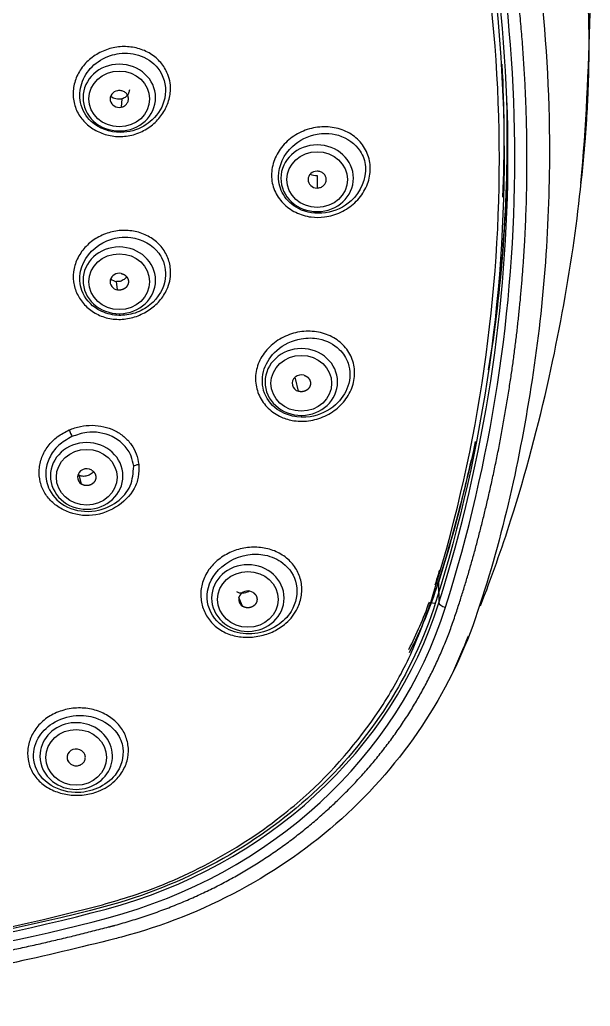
# Model space of a CAD drawing. Extents: x -3383 to -2963, y -4299 to -3705.
# Drawn here: x -3172.35 to -3167.36, y -4042.26 to -4033.62 of the extents above; entities that cross this region are included whole.
import ezdxf

# ---------------------------------------------------------------- set-up
doc = ezdxf.new("R2010")
doc.units = 0
doc.header["$LTSCALE"] = 7
doc.layers.add('6', color=7, linetype='CONTINUOUS')

msp = doc.modelspace()

# ---------------------------------------------------------------- linework, layer by layer
at = {"layer": '6', "color": 3, "linetype": 'Continuous'}
for p, q in [((-3171.454846, -4034.313855), (-3171.462523, -4034.387733)), ((-3169.746366, -4034.985553), (-3169.746366, -4035.095195)), ((-3171.493738, -4035.987379), (-3171.501415, -4035.913501)), ((-3169.909729, -4036.874575), (-3169.935883, -4036.761119)), ((-3171.807768, -4037.687884), (-3171.82963, -4037.608598)), ((-3168.685102, -4038.553432), (-3168.68141, -4038.726544)), ((-3170.399709, -4038.755227), (-3170.430437, -4038.678314)), ((-3171.933244, -4040.093751), (-3171.919696, -4040.121799))]:
    msp.add_line(p, q, dxfattribs=at)
at = {"layer": '6', "color": 7, "linetype": 'Continuous'}
msp.add_line((-3168.110019, -4034.526296), (-3168.113431, -4034.373536), dxfattribs=at)
for centre, major_axis, start_param, end_param in [((-3183.346366, -4034.810765), (15.26948, 0), 6.00085806, 6.56551255), ((-3183.346366, -4034.834004), (-15.329478, 0), 2.85926541, 3.4239199), ((-3183.346366, -4034.661878), (15.236156, 0), 6.24657099, 6.32960166), ((-3171.478131, -4034.315507), (-0.08, 0), 4.90873852, 8.05033117), ((-3171.478131, -4034.206102), (-0.119351, 0), 7.16896793, 8.05033117), ((-3171.478131, -4034.303785), (-0.317321, 0), 1.58326435, 3.14159276), ((-3183.346366, -4034.638638), (15.263838, 0), 6.13684274, 6.30470393), ((-3183.346366, -4034.638638), (-15.265635, 0), 2.99951147, 3.15602663), ((-3169.746366, -4035.021555), (-0.08, 0), 4.71238898, 7.85398163), ((-3169.746366, -4034.834004), (-0.164637, 0), 7.47055959, 7.85398163), ((-3169.746366, -4035.009833), (-0.317321, 0), 1.58326435, 3.14159276), ((-3171.478131, -4035.915153), (0.08, 0), 1.37444679, 4.51603944), ((-3171.478131, -4035.805749), (-0.119351, 0), 7.16896678, 7.65763209), ((-3171.478131, -4035.903431), (-0.317321, 0), 1.58326435, 3.14159276), ((-3169.885008, -4036.804538), (0.08, 0), 1.25663706, 4.39822972), ((-3169.885008, -4036.616988), (-0.164637, 0), 7.47055965, 7.53982237), ((-3169.885008, -4036.792817), (-0.317321, 0), 1.58326435, 3.14159276), ((-3183.346366, -4034.638638), (-15.265635, 0), 2.85926541, 2.9500248), ((-3183.346366, -4034.638638), (15.263838, 0), 6.04543048, 6.07989205), ((-3171.763322, -4037.626654), (0.08, 0), 0.9817477, 4.12334036), ((-3171.763322, -4037.51725), (-0.119351, 0), 7.16896721, 7.26493301), ((-3171.763322, -4037.614932), (-0.317321, 0), 1.58326435, 3.14159276), ((-3183.346366, -4034.661878), (15.236156, 0), 6.00085806, 6.0106954), ((-3170.352686, -4038.695651), (0.08, 0), 0.9424778, 4.08407045), ((-3172.78186, -4037.631658), (4.26948, 0), 4.99471622, 6.00085806), ((-3170.352686, -4038.683929), (-0.317321, 0), 1.58326435, 3.14159276), ((-3172.78186, -4037.482771), (4.236156, 0), 5.84569211, 5.96091107), ((-3172.78186, -4037.654897), (-4.329478, 0), 1.85312357, 2.85926541), ((-3171.854974, -4040.078514), (-0.08, 0), 3.76991118, 6.91150384), ((-3171.854974, -4040.066792), (-0.317321, 0), 0.8633488, 1.57079615), ((-3171.854974, -4040.066792), (-0.317321, 0), 1.57079615, 2.23867885), ((-3175.846366, -4027.906978), (15.26948, 0), 4.43006174, 4.99471622), ((-3175.846366, -4027.930217), (-15.329478, 0), 1.28846908, 1.85312357)]:
    msp.add_ellipse(centre, major_axis=major_axis, ratio=0.920505, start_param=start_param, end_param=end_param, dxfattribs=at)
at = {"layer": '6', "color": 3, "linetype": 'Continuous'}
for centre, major_axis, ratio, start_param, end_param in [((-3171.478131, -4034.303785), (-0.317321, 0), 0.920505, 3.14159276, 6.28318531), ((-3171.478131, -4034.303785), (-0.317321, 0), 0.920505, 0, 1.5707966), ((-3171.478131, -4034.303785), (-0.317321, 0), 0.920505, 1.57079615, 1.58326435), ((-3169.746366, -4035.009833), (-0.317321, 0), 0.920505, 3.14159276, 6.28318531), ((-3169.746366, -4035.009833), (-0.317321, 0), 0.920505, 0, 1.5707966), ((-3169.746366, -4035.009833), (-0.317321, 0), 0.920505, 1.57079615, 1.58326435), ((-3171.478131, -4035.903431), (-0.317321, 0), 0.920505, 3.14159276, 6.28318531), ((-3171.478131, -4035.903431), (-0.317321, 0), 0.920505, 0, 1.5707966), ((-3171.478131, -4035.903431), (-0.317321, 0), 0.920505, 1.57079615, 1.58326435), ((-3169.885008, -4036.792817), (-0.317321, 0), 0.920505, 3.14159276, 6.28318531), ((-3169.885008, -4036.792817), (-0.317321, 0), 0.920505, 0, 1.5707966), ((-3169.885008, -4036.792817), (-0.317321, 0), 0.920505, 1.57079615, 1.58326435), ((-3171.763322, -4037.614932), (-0.317321, 0), 0.920505, 3.14159276, 6.28318531), ((-3171.763322, -4037.614932), (-0.317321, 0), 0.920505, 0, 1.5707966), ((-3171.763322, -4037.614932), (-0.317321, 0), 0.920505, 1.57079615, 1.58326435), ((-3183.346366, -4034.638638), (15.263838, 0), 0.920505, 6.00085806, 6.04543048), ((-3170.352686, -4038.683929), (-0.317321, 0), 0.920505, 3.14159276, 6.28318531), ((-3172.78186, -4037.459532), (4.263838, 0), 0.920505, 5.83515907, 6.00085806), ((-3168.686829, -4038.513898), (0.095376, -0.030056), 0.375262, 4.62444074, 4.8300974), ((-3170.352686, -4038.683929), (-0.317321, 0), 0.920505, 0, 1.5707966), ((-3168.623788, -4038.741725), (-0.057226, 0.018033), 0.375262, 0.12643507, 1.68850475), ((-3170.352686, -4038.683929), (-0.317321, 0), 0.920505, 1.57079615, 1.58326435), ((-3171.854974, -4040.066792), (-0.317321, 0), 0.920505, 2.2386795, 6.28318531), ((-3171.854974, -4040.066792), (-0.317321, 0), 0.920505, 0, 0.86334861)]:
    msp.add_ellipse(centre, major_axis=major_axis, ratio=ratio, start_param=start_param, end_param=end_param, dxfattribs=at)
for centre in [(-3171.478131, -4034.315507), (-3169.746366, -4035.021555), (-3171.478131, -4035.915153), (-3169.885008, -4036.804538), (-3171.763322, -4037.626654), (-3170.352686, -4038.695651), (-3171.854974, -4040.078514)]:
    msp.add_ellipse(centre, major_axis=(0.265359, 0), ratio=0.920505, dxfattribs=at)
at = {"layer": '6', "color": 7, "linetype": 'Continuous'}
for points, degree, knots in [([(-3183.978728, -4034.770891), (-3183.978138, -4034.253345), (-3183.916297, -4033.218396), (-3183.71188, -4032.067788), (-3183.519398, -4031.312201), (-3183.430293, -4030.999411), (-3183.354293, -4030.750379), (-3183.269733, -4030.503658), (-3182.985861, -4029.841295), (-3182.256677, -4028.866739), (-3181.19815, -4028.196078), (-3180.478944, -4027.934516), (-3180.210952, -4027.856957), (-3179.805411, -4027.751831), (-3178.373771, -4027.424977), (-3176.408018, -4027.22904), (-3174.161422, -4027.340986), (-3172.912279, -4027.528385), (-3172.091856, -4027.705184), (-3171.752203, -4027.787067), (-3171.481771, -4027.856927), (-3171.21384, -4027.934676), (-3170.494503, -4028.195771), (-3169.435951, -4028.866835), (-3168.707205, -4029.841368), (-3168.422826, -4030.50361), (-3168.338472, -4030.750388), (-3168.224107, -4031.123837), (-3167.868348, -4032.442294), (-3167.715184, -4033.735799), (-3167.714005, -4034.770891)], 3, [0, 0, 0, 0, 0.0625, 0.125, 0.140625, 0.15625, 0.1640625, 0.171875, 0.1875, 0.25, 0.3125, 0.328125, 0.3359375, 0.34375, 0.375, 0.5, 0.5625, 0.625, 0.640625, 0.65625, 0.6640625, 0.671875, 0.6875, 0.75, 0.8125, 0.828125, 0.8359375, 0.84375, 0.875, 1, 1, 1, 1]), ([(-3168.752563, -4038.722686), (-3168.354829, -4037.462457), (-3167.949049, -4034.837866), (-3168.354829, -4032.213337), (-3168.752562, -4030.953171)], 3, [0, 0, 0, 0, 0.50000021, 1, 1, 1, 1]), ([(-3171.874081, -4034.345777), (-3171.88225, -4034.307826), (-3171.885572, -4034.229388), (-3171.853746, -4034.11402), (-3171.787484, -4034.010814), (-3171.692286, -4033.929245), (-3171.578201, -4033.874281), (-3171.453508, -4033.852193), (-3171.328896, -4033.863798), (-3171.214053, -4033.907918), (-3171.120177, -4033.982599), (-3171.047887, -4034.090649), (-3171.020381, -4034.218865), (-3171.044976, -4034.347526), (-3171.100149, -4034.454299), (-3171.183749, -4034.545124), (-3171.291478, -4034.612653), (-3171.415426, -4034.647131), (-3171.542267, -4034.644813), (-3171.659769, -4034.609126), (-3171.760267, -4034.544849), (-3171.836956, -4034.455816), (-3171.865938, -4034.383611), (-3171.874081, -4034.345777)], 3, [0, 0, 0, 0, 0.04724698, 0.09402539, 0.14099374, 0.18805903, 0.23498281, 0.28166512, 0.32854646, 0.37578173, 0.42291062, 0.46971944, 0.53204407, 0.57833518, 0.62474017, 0.67135313, 0.71831337, 0.76631094, 0.8135255, 0.86012091, 0.90651395, 0.95289887, 1, 1, 1, 1]), ([(-3171.388759, -4034.235836), (-3171.390376, -4034.24568), (-3171.396898, -4034.267498), (-3171.417009, -4034.297554), (-3171.441297, -4034.311374), (-3171.454846, -4034.313855)], 3, [0, 0, 0, 0, 0.28296172, 0.64148086, 1, 1, 1, 1]), ([(-3170.145957, -4034.984269), (-3170.146146, -4034.938325), (-3170.127991, -4034.845625), (-3170.052848, -4034.720211), (-3169.937937, -4034.623861), (-3169.798361, -4034.565948), (-3169.649559, -4034.552592), (-3169.507784, -4034.585641), (-3169.388365, -4034.66111), (-3169.307095, -4034.772537), (-3169.272953, -4034.905741), (-3169.292198, -4035.045156), (-3169.360842, -4035.173638), (-3169.469861, -4035.275676), (-3169.584104, -4035.329539), (-3169.695231, -4035.353108), (-3169.808981, -4035.354157), (-3169.937864, -4035.314298), (-3170.050276, -4035.232454), (-3170.127151, -4035.119513), (-3170.145771, -4035.029905), (-3170.145957, -4034.984269)], 3, [0, 0, 0, 0, 0.05495771, 0.10949067, 0.1642891, 0.21900389, 0.27365364, 0.32821709, 0.38321975, 0.43799962, 0.49255293, 0.54718051, 0.60179969, 0.65676367, 0.71102375, 0.73867027, 0.78256441, 0.83722023, 0.89144033, 0.9454109, 1, 1, 1, 1]), ([(-3168.316414, -4038.751708), (-3168.220112, -4038.503494), (-3167.988552, -4037.848825), (-3167.711685, -4036.8025), (-3167.50046, -4035.663138), (-3167.420467, -4034.936521), (-3167.394064, -4034.592258)], 3, [0, 0, 0, 0, 0.18796724, 0.4903804, 0.76038013, 1, 1, 1, 1]), ([(-3171.514634, -4041.547725), (-3170.978631, -4041.401916), (-3170.510495, -4041.14663), (-3170.043481, -4040.891957), (-3169.648002, -4040.530398), (-3168.858143, -4039.808283), (-3168.532113, -4038.819572), (-3168.230071, -4037.903606), (-3168.065291, -4036.847096), (-3167.909163, -4035.846058), (-3167.910285, -4034.834194)], 2, [0, 0, 0, 0.125, 0.125, 0.25, 0.25, 0.5, 0.5, 0.75, 0.75, 1, 1, 1]), ([(-3167.714017, -4034.770884), (-3167.713342, -4035.462822), (-3167.767492, -4036.154724), (-3167.984299, -4037.524077), (-3168.136277, -4038.204599), (-3168.58996, -4039.524308), (-3168.994446, -4040.131286), (-3170.068619, -4041.098853), (-3170.73713, -4041.459064), (-3171.45814, -4041.65162)], 3, [0, 0, 0, 0, 0.25, 0.25, 0.5, 0.5, 0.75, 0.75, 1, 1, 1, 1]), ([(-3171.874081, -4035.800601), (-3171.866143, -4035.762256), (-3171.837352, -4035.687776), (-3171.761783, -4035.590947), (-3171.660115, -4035.517227), (-3171.540967, -4035.473276), (-3171.415138, -4035.460557), (-3171.292758, -4035.482187), (-3171.184054, -4035.535495), (-3171.097404, -4035.616065), (-3171.042407, -4035.718386), (-3171.02052, -4035.844464), (-3171.047471, -4035.973932), (-3171.121719, -4036.085778), (-3171.214759, -4036.166866), (-3171.327167, -4036.22341), (-3171.45213, -4036.24993), (-3171.578662, -4036.239951), (-3171.69304, -4036.194208), (-3171.785476, -4036.120352), (-3171.850944, -4036.025633), (-3171.884804, -4035.916075), (-3171.881966, -4035.838688), (-3171.874081, -4035.800601)], 3, [0, 0, 0, 0, 0.04732969, 0.09409543, 0.14099317, 0.18801784, 0.23498374, 0.28178543, 0.32866668, 0.375845, 0.42299112, 0.46985546, 0.5320197, 0.57828877, 0.62474832, 0.67142663, 0.71841567, 0.76638654, 0.81358141, 0.86019473, 0.90661568, 0.95299026, 1, 1, 1, 1]), ([(-3171.413583, -4035.872642), (-3171.417847, -4035.878154), (-3171.431406, -4035.89295), (-3171.459681, -4035.91177), (-3171.487866, -4035.915982), (-3171.501415, -4035.913501)], 3, [0, 0, 0, 0, 0.21193875, 0.60596938, 1, 1, 1, 1]), ([(-3171.462523, -4035.842928), (-3171.446924, -4035.845805), (-3171.433685, -4035.853924), (-3171.427239, -4035.857877), (-3171.421566, -4035.863085), (-3171.416045, -4035.868153), (-3171.411613, -4035.874241), (-3171.407302, -4035.880163), (-3171.404225, -4035.886974), (-3171.401232, -4035.893601), (-3171.399668, -4035.900787), (-3171.398147, -4035.907777), (-3171.398136, -4035.915153), (-3171.398125, -4035.922331), (-3171.399668, -4035.92952), (-3171.401168, -4035.936514), (-3171.404225, -4035.943332), (-3171.407199, -4035.949967), (-3171.411613, -4035.956066), (-3171.415907, -4035.961999), (-3171.421566, -4035.967222), (-3171.427072, -4035.972304), (-3171.433685, -4035.976383), (-3171.440118, -4035.980352), (-3171.447518, -4035.983184), (-3171.454717, -4035.985939), (-3171.462523, -4035.987379), (-3171.470117, -4035.988779), (-3171.47813, -4035.988789), (-3171.485927, -4035.988799), (-3171.493738, -4035.987379)], 2, [0, 0, 0, 0.125, 0.125, 0.1875, 0.1875, 0.25, 0.25, 0.3125, 0.3125, 0.375, 0.375, 0.4375, 0.4375, 0.5, 0.5, 0.5625, 0.5625, 0.625, 0.625, 0.6875, 0.6875, 0.75, 0.75, 0.8125, 0.8125, 0.875, 0.875, 0.9375, 0.9375, 1, 1, 1]), ([(-3170.267612, -4036.651084), (-3170.260093, -4036.628701), (-3170.240703, -4036.585171), (-3170.186989, -4036.505192), (-3170.09426, -4036.421283), (-3169.955655, -4036.359421), (-3169.806061, -4036.341134), (-3169.662034, -4036.3685), (-3169.559816, -4036.427566), (-3169.495737, -4036.492131), (-3169.445252, -4036.566949), (-3169.412069, -4036.676115), (-3169.423643, -4036.81473), (-3169.487156, -4036.944383), (-3169.575578, -4037.032502), (-3169.660946, -4037.084527), (-3169.753001, -4037.123173), (-3169.852654, -4037.140039), (-3169.964475, -4037.132529), (-3170.071626, -4037.102504), (-3170.160743, -4037.041253), (-3170.21938, -4036.972805), (-3170.253343, -4036.915142), (-3170.276318, -4036.852619), (-3170.287379, -4036.786615), (-3170.28556, -4036.718532), (-3170.27509, -4036.673347), (-3170.267612, -4036.651084)], 3, [0, 0, 0, 0, 0.02771278, 0.05513675, 0.10959828, 0.16429528, 0.21892805, 0.27361918, 0.32812209, 0.35555649, 0.38319919, 0.43793717, 0.49243296, 0.54691711, 0.60151864, 0.62922641, 0.65670362, 0.71088728, 0.73848038, 0.78229718, 0.83685806, 0.8640592, 0.89118732, 0.91824643, 0.94528218, 0.97243682, 1, 1, 1, 1]), ([(-3169.860286, -4036.734502), (-3169.845163, -4036.739047), (-3169.833052, -4036.748542), (-3169.827156, -4036.753165), (-3169.822186, -4036.758951), (-3169.817351, -4036.764582), (-3169.813727, -4036.771106), (-3169.810202, -4036.777454), (-3169.808016, -4036.784551), (-3169.80589, -4036.791456), (-3169.805255, -4036.798761), (-3169.804636, -4036.805867), (-3169.805568, -4036.813193), (-3169.806474, -4036.820322), (-3169.808923, -4036.827295), (-3169.811306, -4036.834078), (-3169.815213, -4036.840518), (-3169.819013, -4036.846785), (-3169.824176, -4036.852364), (-3169.829197, -4036.857791), (-3169.835484, -4036.862366), (-3169.8416, -4036.866817), (-3169.848689, -4036.870153), (-3169.855584, -4036.873398), (-3169.863294, -4036.875409), (-3169.870795, -4036.877367), (-3169.878731, -4036.877952), (-3169.886451, -4036.878521), (-3169.894409, -4036.877664), (-3169.902154, -4036.87683), (-3169.909729, -4036.874575)], 2, [0, 0, 0, 0.125, 0.125, 0.1875, 0.1875, 0.25, 0.25, 0.3125, 0.3125, 0.375, 0.375, 0.4375, 0.4375, 0.5, 0.5, 0.5625, 0.5625, 0.625, 0.625, 0.6875, 0.6875, 0.75, 0.75, 0.8125, 0.8125, 0.875, 0.875, 0.9375, 0.9375, 1, 1, 1]), ([(-3171.351955, -4037.529882), (-3171.357705, -4037.499538), (-3171.370309, -4037.433021), (-3171.433615, -4037.339271), (-3171.558369, -4037.247586), (-3171.734112, -4037.215671), (-3171.849688, -4037.25601), (-3171.89212, -4037.27082)], 3, [0, 0, 0, 0, 0.14087889, 0.30882726, 0.50166396, 0.81704227, 1, 1, 1, 1]), ([(-3171.89212, -4037.27082), (-3171.933651, -4037.29451), (-3172.015825, -4037.341381), (-3172.095853, -4037.454153), (-3172.132731, -4037.59197), (-3172.098668, -4037.759748), (-3171.941028, -4037.911134), (-3171.698264, -4037.943347), (-3171.493653, -4037.855826), (-3171.363522, -4037.705241), (-3171.355825, -4037.58855), (-3171.351955, -4037.529882)], 3, [0, 0, 0, 0, 0.08528728, 0.16875026, 0.25163929, 0.35984973, 0.50135577, 0.65180624, 0.77355791, 0.8861533, 1, 1, 1, 1]), ([(-3171.703181, -4037.580113), (-3171.707251, -4037.584164), (-3171.72156, -4037.596754), (-3171.750226, -4037.61292), (-3171.790354, -4037.621699), (-3171.818144, -4037.615662), (-3171.82963, -4037.608598)], 3, [0, 0, 0, 0, 0.12644746, 0.41763164, 0.70881582, 1, 1, 1, 1]), ([(-3171.718877, -4037.565424), (-3171.705661, -4037.573577), (-3171.696805, -4037.585742), (-3171.692493, -4037.591664), (-3171.689417, -4037.598475), (-3171.686423, -4037.605102), (-3171.684859, -4037.612288), (-3171.683338, -4037.619278), (-3171.683328, -4037.626654), (-3171.683317, -4037.633831), (-3171.68486, -4037.641021), (-3171.68636, -4037.648015), (-3171.689417, -4037.654833), (-3171.692391, -4037.661468), (-3171.696805, -4037.667567), (-3171.701099, -4037.673499), (-3171.706757, -4037.678722), (-3171.712263, -4037.683804), (-3171.718877, -4037.687884), (-3171.725311, -4037.691853), (-3171.73271, -4037.694685), (-3171.739909, -4037.69744), (-3171.747715, -4037.69888), (-3171.755309, -4037.70028), (-3171.763322, -4037.70029), (-3171.771119, -4037.700299), (-3171.778929, -4037.69888), (-3171.786527, -4037.697498), (-3171.793934, -4037.694685), (-3171.801142, -4037.691947), (-3171.807768, -4037.687884)], 2, [0, 0, 0, 0.125, 0.125, 0.1875, 0.1875, 0.25, 0.25, 0.3125, 0.3125, 0.375, 0.375, 0.4375, 0.4375, 0.5, 0.5, 0.5625, 0.5625, 0.625, 0.625, 0.6875, 0.6875, 0.75, 0.75, 0.8125, 0.8125, 0.875, 0.875, 0.9375, 0.9375, 1, 1, 1]), ([(-3170.686726, -4038.425826), (-3170.661343, -4038.392363), (-3170.599424, -4038.332322), (-3170.483838, -4038.268338), (-3170.355178, -4038.236066), (-3170.22453, -4038.238245), (-3170.102243, -4038.272938), (-3169.998879, -4038.33916), (-3169.923112, -4038.43078), (-3169.880422, -4038.540071), (-3169.877585, -4038.65848), (-3169.916419, -4038.787385), (-3170.002556, -4038.900951), (-3170.124148, -4038.979315), (-3170.248462, -4039.021015), (-3170.378957, -4039.032061), (-3170.506751, -4039.010159), (-3170.619013, -4038.953466), (-3170.7032, -4038.867276), (-3170.754136, -4038.762641), (-3170.770543, -4038.648237), (-3170.750815, -4038.531516), (-3170.711896, -4038.459008), (-3170.686726, -4038.425826)], 3, [0, 0, 0, 0, 0.04722588, 0.09406354, 0.14105274, 0.1880279, 0.23499858, 0.28201772, 0.32897861, 0.3759347, 0.42288656, 0.46984463, 0.53218058, 0.5784986, 0.62498027, 0.67167038, 0.71862837, 0.76646437, 0.81363616, 0.86033679, 0.9068329, 0.95317095, 1, 1, 1, 1]), ([(-3170.636875, -4038.469236), (-3170.694082, -4038.543422), (-3170.742563, -4038.724652), (-3170.627067, -4038.903685), (-3170.466179, -4038.990232), (-3170.291123, -4039.012482), (-3170.095586, -4038.941467), (-3169.941228, -4038.78618), (-3169.89769, -4038.561158), (-3170.017746, -4038.375797), (-3170.190346, -4038.299943), (-3170.41183, -4038.293743), (-3170.571072, -4038.383902), (-3170.636875, -4038.469236)], 3, [0, 0, 0, 0, 0.11734664, 0.23095977, 0.27235078, 0.35825642, 0.44254498, 0.51629059, 0.62554321, 0.72759833, 0.80262875, 0.86502025, 1, 1, 1, 1]), ([(-3170.339517, -4038.624806), (-3170.342274, -4038.626217), (-3170.360793, -4038.635172), (-3170.397875, -4038.646603), (-3170.434958, -4038.640403), (-3170.449458, -4038.630705)], 3, [0, 0, 0, 0, 0.08156819, 0.54078409, 1, 1, 1, 1]), ([(-3170.305664, -4038.636074), (-3170.292806, -4038.644698), (-3170.284475, -4038.657174), (-3170.28042, -4038.663247), (-3170.277636, -4038.670164), (-3170.274927, -4038.676894), (-3170.273671, -4038.684131), (-3170.272449, -4038.69117), (-3170.272753, -4038.698541), (-3170.273049, -4038.705713), (-3170.274897, -4038.712842), (-3170.276695, -4038.719776), (-3170.28004, -4038.726479), (-3170.283295, -4038.733001), (-3170.287965, -4038.738935), (-3170.292509, -4038.744708), (-3170.298386, -4038.749723), (-3170.304104, -4038.754602), (-3170.310887, -4038.758439), (-3170.317485, -4038.762172), (-3170.324999, -4038.764735), (-3170.33231, -4038.767228), (-3170.340172, -4038.768384), (-3170.347819, -4038.769509), (-3170.355827, -4038.769229), (-3170.363618, -4038.768957), (-3170.371362, -4038.767256), (-3170.378895, -4038.765602), (-3170.386176, -4038.762523), (-3170.393262, -4038.759527), (-3170.399709, -4038.755227)], 2, [0, 0, 0, 0.125, 0.125, 0.1875, 0.1875, 0.25, 0.25, 0.3125, 0.3125, 0.375, 0.375, 0.4375, 0.4375, 0.5, 0.5, 0.5625, 0.5625, 0.625, 0.625, 0.6875, 0.6875, 0.75, 0.75, 0.8125, 0.8125, 0.875, 0.875, 0.9375, 0.9375, 1, 1, 1]), ([(-3171.626126, -4041.367797), (-3171.53922, -4041.342918), (-3171.201225, -4041.246157), (-3170.647115, -4041.00295), (-3170.144014, -4040.67), (-3169.627264, -4040.227247), (-3169.24173, -4039.764047), (-3168.918034, -4039.185634), (-3168.807717, -4038.877003), (-3168.752559, -4038.722687)], 3, [0, 0, 0, 0, 0.06444268, 0.25063284, 0.43160278, 0.50088338, 0.75035615, 0.87517846, 1, 1, 1, 1]), ([(-3168.710135, -4038.722874), (-3168.908196, -4039.351385), (-3169.281324, -4039.93243), (-3170.286738, -4040.857919), (-3170.917963, -4041.201385), (-3171.600751, -4041.3837)], 3, [0, 0, 0, 0, 0.5, 0.5, 1, 1, 1, 1]), ([(-3172.097406, -4039.724363), (-3172.061657, -4039.701209), (-3171.982299, -4039.664536), (-3171.851593, -4039.640822), (-3171.720306, -4039.651064), (-3171.60042, -4039.694603), (-3171.500787, -4039.765518), (-3171.43081, -4039.859514), (-3171.395601, -4039.967935), (-3171.397194, -4040.082034), (-3171.438052, -4040.192013), (-3171.521335, -4040.298907), (-3171.64287, -4040.377296), (-3171.784802, -4040.411938), (-3171.915463, -4040.411447), (-3172.040166, -4040.380567), (-3172.149816, -4040.320127), (-3172.231603, -4040.232502), (-3172.276793, -4040.127005), (-3172.283418, -4040.033301), (-3172.271001, -4039.959457), (-3172.247137, -4039.887528), (-3172.195746, -4039.802615), (-3172.13299, -4039.747412), (-3172.097406, -4039.724363)], 3, [0, 0, 0, 0, 0.04715182, 0.09400646, 0.14100352, 0.18801621, 0.23496756, 0.28183469, 0.32878918, 0.37583591, 0.42277192, 0.46963975, 0.53219871, 0.57854152, 0.62494388, 0.67152841, 0.71839829, 0.76619074, 0.81336882, 0.86007295, 0.88340256, 0.90668348, 0.95306433, 1, 1, 1, 1]), ([(-3180.121668, -4041.562687), (-3179.047119, -4041.842829), (-3178.004836, -4041.987045), (-3176.905092, -4042.139212), (-3175.846366, -4042.139222), (-3174.788054, -4042.139231), (-3173.687897, -4041.987037), (-3172.64582, -4041.842877), (-3171.571064, -4041.562681)], 2, [0, 0, 0, 0.25, 0.25, 0.5, 0.5, 0.75, 0.75, 1, 1, 1]), ([(-3171.516939, -4041.667109), (-3171.82261, -4041.74199), (-3172.466196, -4041.899651), (-3173.496517, -4042.084869), (-3174.634603, -4042.221972), (-3175.977818, -4042.280915), (-3177.426436, -4042.195751), (-3178.873611, -4041.979721), (-3179.760979, -4041.766695), (-3180.176017, -4041.667059)], 3, [0, 0, 0, 0, 0.10811775, 0.22763996, 0.35829423, 0.50004127, 0.68665551, 0.85344336, 1, 1, 1, 1])]:
    msp.add_open_spline(points, degree=degree, knots=knots, dxfattribs=at)
at = {"layer": '6', "color": 3, "linetype": 'Continuous'}
for points, degree, knots in [([(-3167.910269, -4034.834194), (-3167.912011, -4033.315713), (-3168.261068, -4031.833229), (-3168.347265, -4031.467145), (-3168.456752, -4031.096142), (-3168.485868, -4030.997479), (-3168.512623, -4030.913885), (-3168.54321, -4030.818317), (-3168.573611, -4030.733319), (-3168.606988, -4030.639998), (-3168.641694, -4030.555095), (-3168.678983, -4030.463872), (-3168.71885, -4030.379869), (-3168.800996, -4030.206781), (-3168.901069, -4030.040129), (-3169.000662, -4029.874279), (-3169.116716, -4029.717075), (-3169.232607, -4029.56009), (-3169.363385, -4029.413894), (-3169.494422, -4029.267409), (-3169.638675, -4029.133777), (-3169.782799, -4029.000263), (-3169.94162, -4028.878415), (-3170.099849, -4028.757022), (-3170.270346, -4028.649057), (-3170.440842, -4028.541094), (-3170.62108, -4028.448225), (-3170.801984, -4028.355013), (-3170.99005, -4028.278439), (-3171.081238, -4028.241311), (-3171.181085, -4028.20629), (-3171.274048, -4028.173684), (-3171.376359, -4028.142294), (-3171.469997, -4028.113564), (-3171.574369, -4028.084993), (-3171.667149, -4028.059595), (-3171.773612, -4028.032933), (-3172.181283, -4027.930835), (-3172.574153, -4027.852131), (-3173.378744, -4027.690947), (-3174.195246, -4027.610059), (-3175.013373, -4027.529011), (-3175.841969, -4027.528792), (-3177.495006, -4027.528355), (-3179.109632, -4027.850448), (-3179.507631, -4027.929843), (-3179.911051, -4028.03078), (-3180.017909, -4028.057516), (-3180.110309, -4028.0827), (-3180.214585, -4028.11112), (-3180.307975, -4028.139605), (-3180.40994, -4028.170705), (-3180.502686, -4028.203041), (-3180.602075, -4028.237692), (-3180.693079, -4028.274553), (-3180.880435, -4028.35044), (-3181.061135, -4028.442987), (-3181.241029, -4028.535121), (-3181.411612, -4028.642439), (-3181.582075, -4028.749682), (-3181.740654, -4028.870526), (-3181.899709, -4028.991732), (-3182.044407, -4029.124865), (-3182.188947, -4029.257852), (-3182.320869, -4029.404429), (-3182.452111, -4029.550249), (-3182.568821, -4029.707331), (-3182.685374, -4029.864201), (-3182.785582, -4030.029905), (-3182.886038, -4030.196021), (-3182.968469, -4030.368484), (-3183.00842, -4030.45207), (-3183.046031, -4030.543325), (-3183.081058, -4030.628313), (-3183.114816, -4030.721886), (-3183.145688, -4030.807462), (-3183.17656, -4030.903261), (-3183.203915, -4030.988145), (-3183.233, -4031.086542), (-3183.344116, -4031.462461), (-3183.42982, -4031.824921), (-3183.780714, -4033.308927), (-3183.782463, -4034.834194)], 2, [0, 0, 0, 0.125, 0.125, 0.15625, 0.15625, 0.1640625, 0.1640625, 0.171875, 0.171875, 0.1796875, 0.1796875, 0.1875, 0.1875, 0.203125, 0.203125, 0.21875, 0.21875, 0.234375, 0.234375, 0.25, 0.25, 0.265625, 0.265625, 0.28125, 0.28125, 0.296875, 0.296875, 0.3125, 0.3125, 0.3203125, 0.3203125, 0.328125, 0.328125, 0.3359375, 0.3359375, 0.34375, 0.34375, 0.375, 0.375, 0.4375, 0.4375, 0.5, 0.5, 0.625, 0.625, 0.65625, 0.65625, 0.6640625, 0.6640625, 0.671875, 0.671875, 0.6796875, 0.6796875, 0.6875, 0.6875, 0.703125, 0.703125, 0.71875, 0.71875, 0.734375, 0.734375, 0.75, 0.75, 0.765625, 0.765625, 0.78125, 0.78125, 0.796875, 0.796875, 0.8125, 0.8125, 0.8203125, 0.8203125, 0.828125, 0.828125, 0.8359375, 0.8359375, 0.84375, 0.84375, 0.875, 0.875, 1, 1, 1]), ([(-3171.816578, -4034.347291), (-3171.803423, -4034.409831), (-3171.725546, -4034.548449), (-3171.491217, -4034.635504), (-3171.292457, -4034.578798), (-3171.150969, -4034.474257), (-3171.048402, -4034.301062), (-3171.092491, -4034.065039), (-3171.270933, -4033.925956), (-3171.440559, -4033.906763), (-3171.592, -4033.942087), (-3171.724941, -4034.021982), (-3171.821304, -4034.177474), (-3171.828088, -4034.292569), (-3171.816578, -4034.347291)], 3, [0, 0, 0, 0, 0.08853368, 0.21109849, 0.30126282, 0.34089611, 0.43784382, 0.55215389, 0.64681967, 0.73110222, 0.76535249, 0.84652427, 0.92253398, 1, 1, 1, 1]), ([(-3170.08457, -4034.9957), (-3170.085098, -4035.051623), (-3170.053238, -4035.165214), (-3169.907347, -4035.300975), (-3169.671852, -4035.336273), (-3169.401279, -4035.214336), (-3169.292766, -4034.958739), (-3169.370134, -4034.73796), (-3169.51395, -4034.633423), (-3169.658606, -4034.613918), (-3169.800895, -4034.626367), (-3170.001212, -4034.722089), (-3170.083675, -4034.901025), (-3170.08457, -4034.9957)], 3, [0, 0, 0, 0, 0.07595529, 0.15928575, 0.26435928, 0.36863801, 0.51210552, 0.57989585, 0.68805841, 0.73720745, 0.76924467, 0.87141215, 1, 1, 1, 1]), ([(-3171.816578, -4035.822248), (-3171.829516, -4035.8798), (-3171.819267, -4036.012852), (-3171.695734, -4036.159479), (-3171.52629, -4036.215529), (-3171.372592, -4036.207064), (-3171.190105, -4036.129754), (-3171.053591, -4035.937681), (-3171.076868, -4035.755675), (-3171.165911, -4035.6045), (-3171.311437, -4035.522827), (-3171.49463, -4035.524603), (-3171.683726, -4035.581847), (-3171.794073, -4035.722137), (-3171.816578, -4035.822248)], 3, [0, 0, 0, 0, 0.08058511, 0.18185325, 0.25136608, 0.31300323, 0.37773146, 0.50162051, 0.59456977, 0.62231159, 0.75097346, 0.79484072, 0.85982565, 1, 1, 1, 1]), ([(-3170.209046, -4036.678867), (-3170.229706, -4036.740886), (-3170.23389, -4036.87926), (-3170.097151, -4037.071051), (-3169.82579, -4037.130944), (-3169.58253, -4037.016283), (-3169.454991, -4036.829305), (-3169.454471, -4036.64021), (-3169.553378, -4036.487113), (-3169.708598, -4036.406562), (-3169.912512, -4036.403818), (-3170.105997, -4036.49428), (-3170.188859, -4036.618269), (-3170.209046, -4036.678867)], 3, [0, 0, 0, 0, 0.08669771, 0.18198562, 0.31127195, 0.41375155, 0.49865283, 0.59148186, 0.65882175, 0.74914834, 0.81531656, 0.9152893, 1, 1, 1, 1]), ([(-3171.91694, -4037.212656), (-3171.884286, -4037.20081), (-3171.819089, -4037.177158), (-3171.714772, -4037.168935), (-3171.612738, -4037.180635), (-3171.51743, -4037.214063), (-3171.434962, -4037.267653), (-3171.370096, -4037.337845), (-3171.323638, -4037.420798), (-3171.312904, -4037.482557), (-3171.307506, -4037.513613)], 3, [0, 0, 0, 0, 0.12511196, 0.24979547, 0.37454704, 0.49977008, 0.62481219, 0.7492175, 0.87389275, 1, 1, 1, 1]), ([(-3171.307506, -4037.513613), (-3171.306635, -4037.550725), (-3171.304952, -4037.622475), (-3171.354746, -4037.764553), (-3171.501727, -4037.904717), (-3171.739437, -4037.985491), (-3171.938985, -4037.935728), (-3172.063516, -4037.853153), (-3172.134211, -4037.768497), (-3172.174906, -4037.66856), (-3172.183385, -4037.559886), (-3172.16012, -4037.45115), (-3172.104851, -4037.352414), (-3172.023298, -4037.268199), (-3171.952711, -4037.231336), (-3171.91694, -4037.212656)], 3, [0, 0, 0, 0, 0.06417776, 0.12407478, 0.25011032, 0.3766262, 0.49909808, 0.56297671, 0.62456616, 0.68604332, 0.74960208, 0.81326012, 0.8749826, 0.93664703, 1, 1, 1, 1]), ([(-3172.062701, -4039.781716), (-3172.116157, -4039.815639), (-3172.210864, -4039.913985), (-3172.251009, -4040.121273), (-3172.125968, -4040.324011), (-3171.885188, -4040.40515), (-3171.660788, -4040.36189), (-3171.477886, -4040.224866), (-3171.422201, -4040.02533), (-3171.498643, -4039.836336), (-3171.65549, -4039.724565), (-3171.871264, -4039.700395), (-3172.002097, -4039.743257), (-3172.062701, -4039.781716)], 3, [0, 0, 0, 0, 0.07911895, 0.17245409, 0.28632689, 0.39097567, 0.47249457, 0.55431174, 0.67025089, 0.73777734, 0.84025361, 0.91030062, 1, 1, 1, 1])]:
    msp.add_open_spline(points, degree=degree, knots=knots, dxfattribs=at)
for points, degree in [([(-3168.710135, -4030.906658), (-3168.339922, -4032.081467), (-3168.141222, -4033.301089), (-3168.114038, -4034.524001)], 3), ([(-3171.91694, -4037.212656), (-3171.908598, -4037.229958), (-3171.897803, -4037.255256), (-3171.89212, -4037.27082)], 3), ([(-3171.351955, -4037.529882), (-3171.343106, -4037.522472), (-3171.32517, -4037.515907), (-3171.307506, -4037.513613)], 3), ([(-3168.752637, -4038.72291), (-3168.729937, -4038.730779), (-3168.708841, -4038.729187), (-3168.710126, -4038.722926)], 3), ([(-3171.571045, -4041.562745), (-3171.542565, -4041.555317), (-3171.514634, -4041.547725)], 2)]:
    msp.add_open_spline(points, degree=degree, dxfattribs=at)
at = {"layer": '6', "color": 7, "linetype": 'Continuous'}
for points, degree in [([(-3167.409944, -4034.784526), (-3167.350809, -4034.14344), (-3167.372383, -4033.498898)], 2), ([(-3167.438889, -4035.05299), (-3167.389302, -4034.557521), (-3167.372908, -4034.060574), (-3167.356514, -4033.563626)], 3), ([(-3171.462523, -4034.387733), (-3171.452253, -4034.385852), (-3171.432528, -4034.378331), (-3171.409881, -4034.357485), (-3171.397626, -4034.330248), (-3171.397625, -4034.300767), (-3171.409882, -4034.27353), (-3171.432528, -4034.252683), (-3171.462117, -4034.241402), (-3171.483467, -4034.241401), (-3171.493738, -4034.243282)], 3), ([(-3168.114038, -4034.524001), (-3168.082554, -4035.940356), (-3168.281139, -4037.361125), (-3168.709796, -4038.7218)], 3), ([(-3169.746366, -4035.095195), (-3169.735894, -4035.095195), (-3169.714955, -4035.09136), (-3169.688325, -4035.074982), (-3169.670532, -4035.050469), (-3169.664283, -4035.021555), (-3169.670532, -4034.99264), (-3169.688325, -4034.968127), (-3169.714955, -4034.951749), (-3169.735894, -4034.947914), (-3169.746366, -4034.947914)], 3), ([(-3168.559938, -4039.33789), (-3168.512299, -4039.230372), (-3168.466086, -4039.122359), (-3168.421321, -4039.013834)], 3), ([(-3171.919696, -4040.121799), (-3171.91354, -4040.129597), (-3171.897862, -4040.142937), (-3171.867815, -4040.153141), (-3171.835813, -4040.151983), (-3171.806727, -4040.139641), (-3171.784988, -4040.117992), (-3171.773902, -4040.090334), (-3171.77516, -4040.060875), (-3171.784098, -4040.043028), (-3171.790253, -4040.035229)], 3), ([(-3171.600751, -4041.383702), (-3174.355166, -4042.119175), (-3177.336333, -4042.119285), (-3180.090812, -4041.384014)], 3), ([(-3180.066614, -4041.367807), (-3178.697585, -4041.733892), (-3175.846366, -4042.107384), (-3172.995148, -4041.733892), (-3171.626118, -4041.367807)], 3), ([(-3171.45814, -4041.651618), (-3171.477734, -4041.656818), (-3171.497328, -4041.662017), (-3171.516922, -4041.667216)], 3)]:
    msp.add_open_spline(points, degree=degree, dxfattribs=at)

doc.saveas('drawing.dxf')
